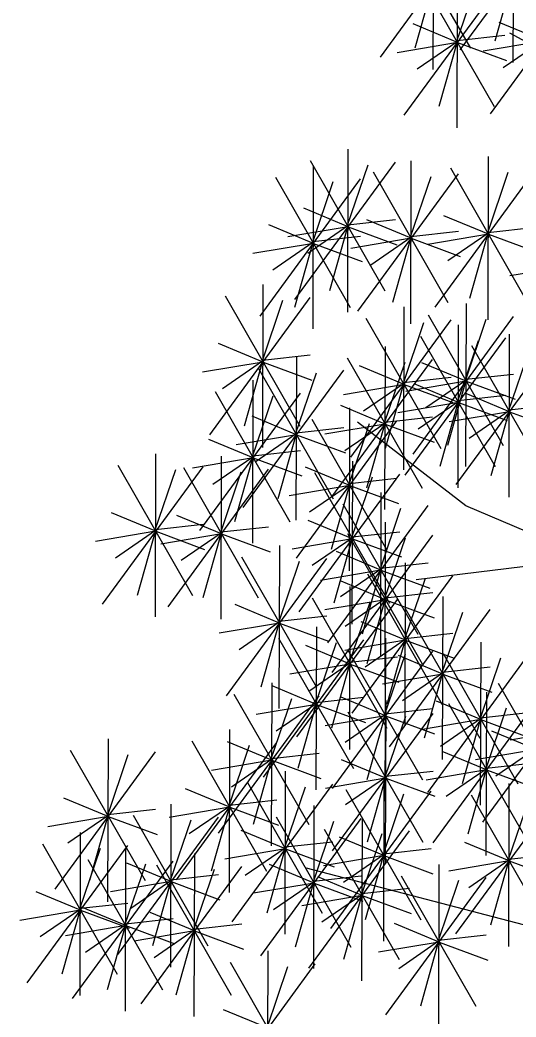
# Model space of a CAD drawing. Header units: millimetres. Extents: x 13268 to 164478, y 289082 to 363688.
# Drawn here: x 130570 to 131777, y 301694 to 304119 of the extents above; entities that cross this region are included whole.
import ezdxf

# ---------------------------------------------------------------- set-up
doc = ezdxf.new("R2010")
doc.units = ezdxf.units.MM

# ---------------------------------------------------------------- blocks, each defined once
blk = doc.blocks.new('A$C48CB66A8')
for p, q in [((1504.5, 8475.6), (1503.5, 8079)), ((1310, 8458.2), (1308.9, 8061.6)), ((1375.4, 8109.6), (1619.9, 8443.9)), ((1180.9, 8092.2), (1425.4, 8426.5)), ((1218.1, 8430.7), (1400, 8113.4)), ((1368.1, 8316.5), (1367, 7919.9)), ((1239, 7950.5), (1483.5, 8284.7)), ((1276.1, 8289), (1458.1, 7971.7)), ((1366.3, 8128.6), (1417, 8278.4)), ((1448.7, 7954.2), (1693.2, 8288.4)), ((1504, 8288.6), (1459.5, 8130.8)), ((1309.5, 8271.2), (1265, 8113.4)), ((1578.3, 8131.4), (1470.2, 8176.3)), ((1368.6, 8127.7), (1260.5, 8172.6)), ((1368.6, 8127.7), (1221.4, 8102.8)), ((1367.6, 8129.5), (1270.3, 8062.6)), ((1367.6, 8129.5), (1323.1, 7971.7)), ((1367.6, 8132.3), (1483.5, 8145.1)), ((1368.6, 8127.7), (1487.4, 8083.8)), ((1578.3, 8131.4), (1431.1, 8106.5)), ((1577.3, 8133.2), (1480, 8066.3)), ((1815.7, 7978.4), (1495.5, 8149.9)), ((1102, 7868.3), (1100.9, 7471.7)), ((972.9, 7502.3), (1217.4, 7836.5)), ((1010, 7840.8), (1191.9, 7523.5)), ((1255.4, 7840.1), (1254.4, 7443.5)), ((1443.1, 7849.9), (1442.1, 7453.3)), ((1017.2, 7827.6), (1016.2, 7431.1)), ((1100.2, 7680.4), (1150.9, 7830.2)), ((1163.5, 7812.6), (1345.4, 7495.3)), ((1314, 7483.9), (1558.5, 7818.2)), ((1351.2, 7822.4), (1533.1, 7505.1)), ((1441.4, 7662.1), (1492, 7811.8)), ((888.1, 7461.7), (1132.6, 7795.9)), ((925.3, 7800.1), (1107.2, 7482.8)), ((1015.5, 7639.8), (1066.1, 7789.6)), ((1126.3, 7474.1), (1370.9, 7808.4)), ((1253.7, 7652.3), (1304.3, 7802)), ((1102.5, 7679.5), (994.4, 7724.4)), ((1101.5, 7684.1), (1217.4, 7696.9)), ((1256, 7651.3), (1147.9, 7696.2)), ((1443.6, 7661.1), (1335.5, 7706.1)), ((1017.8, 7638.9), (909.6, 7683.8)), ((1102.5, 7679.5), (955.3, 7654.6)), ((1101.5, 7681.3), (1004.2, 7614.4)), ((1101.5, 7681.3), (1057, 7523.5)), ((1102.5, 7679.5), (1221.3, 7635.6)), ((1254.9, 7655.9), (1370.9, 7668.7)), ((1442.6, 7665.7), (1558.5, 7678.6)), ((1016.7, 7643.5), (1132.6, 7656.3)), ((1256, 7651.3), (1108.7, 7626.4)), ((1254.9, 7653.1), (1157.6, 7586.2)), ((1254.9, 7653.1), (1210.5, 7495.3)), ((1256, 7651.3), (1374.8, 7607.4)), ((1443.6, 7661.1), (1296.4, 7636.2)), ((1442.6, 7662.9), (1345.3, 7596.1)), ((1442.6, 7662.9), (1398.1, 7505.1)), ((1443.6, 7661.1), (1562.4, 7617.2)), ((1017.8, 7638.9), (870.5, 7614)), ((1016.7, 7640.7), (919.4, 7573.8)), ((1016.7, 7640.7), (972.2, 7482.8)), ((1017.8, 7638.9), (1136.6, 7594.9)), ((1643.1, 7584.7), (1495.8, 7559.8)), ((894.8, 7538.9), (893.7, 7142.4)), ((765.7, 7173), (1010.2, 7507.2)), ((802.9, 7511.4), (984.8, 7194.1)), ((893.1, 7351.1), (943.7, 7500.9)), ((1237.8, 7484.5), (1236.8, 7087.9)), ((1389.4, 7492.4), (1388.4, 7095.8)), ((1108.7, 7118.5), (1353.2, 7452.8)), ((1145.9, 7457), (1327.8, 7139.7)), ((1260.3, 7126.5), (1504.8, 7460.7)), ((1297.5, 7464.9), (1479.4, 7147.6)), ((1387.7, 7304.6), (1438.3, 7454.3)), ((1236.1, 7296.7), (1286.7, 7446.4)), ((1370.4, 7440.8), (1369.3, 7044.2)), ((1241.3, 7074.8), (1485.8, 7409)), ((1278.5, 7413.3), (1460.4, 7096)), ((1368.7, 7252.9), (1419.3, 7402.7)), ((1494.6, 7418.3), (1493.6, 7021.7)), ((895.3, 7350.2), (787.2, 7395.1)), ((1192.2, 7388), (1191.1, 6991.4)), ((1365.5, 7052.3), (1610, 7386.6)), ((1402.7, 7390.8), (1584.6, 7073.5)), ((1492.9, 7230.5), (1543.5, 7380.2)), ((895.3, 7350.2), (748.1, 7325.3)), ((894.3, 7352), (797, 7285.1)), ((894.3, 7352), (849.8, 7194.1)), ((894.3, 7354.8), (1010.2, 7367.6)), ((895.3, 7350.2), (1014.1, 7306.3)), ((976.4, 7362.3), (975.3, 6965.7)), ((1063.1, 7022.1), (1307.6, 7356.3)), ((1100.3, 7360.5), (1282.2, 7043.2)), ((1190.5, 7200.2), (1241.1, 7349.9)), ((847.3, 6996.3), (1091.8, 7330.5)), ((884.5, 7334.8), (1066.4, 7017.5)), ((1238.4, 7295.7), (1130.2, 7340.7)), ((1389.9, 7303.6), (1281.8, 7348.6)), ((870.8, 7306.1), (869.7, 6909.5)), ((974.7, 7174.4), (1025.3, 7324.2)), ((1237.3, 7300.3), (1353.2, 7313.2)), ((1389.9, 7303.6), (1242.7, 7278.8)), ((1388.9, 7305.4), (1291.6, 7238.6)), ((1388.9, 7305.4), (1344.4, 7147.6)), ((1388.9, 7308.3), (1504.8, 7321.1)), ((1389.9, 7303.6), (1508.7, 7259.7)), ((778.8, 7278.6), (960.8, 6961.3)), ((1238.4, 7295.7), (1091.1, 7270.8)), ((1237.3, 7297.5), (1140, 7230.7)), ((1237.3, 7297.5), (1192.8, 7139.7)), ((1238.4, 7295.7), (1357.2, 7251.8)), ((1370.9, 7252), (1262.8, 7296.9)), ((741.7, 6940.1), (986.2, 7274.3)), ((869, 7118.2), (919.7, 7268)), ((1369.9, 7253.8), (1272.6, 7186.9)), ((1369.9, 7253.8), (1325.4, 7096)), ((1369.9, 7256.6), (1485.8, 7269.4)), ((1495.2, 7229.5), (1387, 7274.5)), ((1192.7, 7199.2), (1084.6, 7244.2)), ((1105.9, 7238.7), (1104.8, 6842.2)), ((1370.9, 7252), (1223.7, 7227.1)), ((1495.2, 7229.5), (1347.9, 7204.6)), ((1370.9, 7252), (1489.7, 7208.1)), ((1494.1, 7231.3), (1396.8, 7164.5)), ((1494.1, 7231.3), (1449.6, 7073.5)), ((1494.1, 7234.1), (1610, 7247)), ((1495.2, 7229.5), (1614, 7185.6)), ((976.9, 7173.5), (868.8, 7218.4)), ((976.8, 6872.8), (1221.3, 7207)), ((1014, 7211.2), (1195.9, 6893.9)), ((1191.7, 7203.9), (1307.6, 7216.7)), ((975.9, 7178.1), (1091.8, 7190.9)), ((1192.7, 7199.2), (1045.5, 7174.4)), ((1191.7, 7201), (1094.4, 7134.2)), ((1104.2, 7050.9), (1154.8, 7200.7)), ((1389.1, 7000.7), (1125.1, 7204)), ((1191.7, 7201), (1147.2, 7043.2)), ((1192.7, 7199.2), (1311.5, 7155.3)), ((871.3, 7117.3), (763.2, 7162.2)), ((976.9, 7173.5), (829.7, 7148.6)), ((975.9, 7175.3), (878.6, 7108.4)), ((975.9, 7175.3), (931.4, 7017.5)), ((976.9, 7173.5), (1095.7, 7129.6)), ((870.3, 7121.9), (986.2, 7134.7)), ((634, 7127.2), (633, 6730.6)), ((871.3, 7117.3), (724.1, 7092.4)), ((870.3, 7119.1), (773, 7052.2)), ((793.6, 7121.1), (792.5, 6724.5)), ((870.3, 7119.1), (825.8, 6961.3)), ((871.3, 7117.3), (990.1, 7073.4)), ((1112.7, 7108.8), (1111.6, 6712.2)), ((504.9, 6761.3), (749.4, 7095.5)), ((542.1, 7099.7), (724, 6782.4)), ((632.3, 6939.4), (682.9, 7089.1)), ((664.5, 6755.1), (909, 7089.4)), ((701.6, 7093.6), (883.6, 6776.3)), ((791.8, 6933.3), (842.5, 7083)), ((1106.4, 7050), (998.3, 7094.9)), ((983.6, 6742.9), (1228.1, 7077.1)), ((1020.8, 7081.3), (1202.7, 6764)), ((1105.4, 7054.6), (1221.3, 7067.4)), ((1111, 6921), (1161.6, 7070.7)), ((1106.4, 7050), (959.2, 7025.1)), ((1105.4, 7051.8), (1008.1, 6984.9)), ((1105.4, 7051.8), (1060.9, 6893.9)), ((1106.4, 7050), (1225.2, 7006.1)), ((1181.8, 7032.8), (1180.8, 6636.2)), ((1052.7, 6666.8), (1297.2, 7001.1)), ((1089.9, 7005.3), (1271.8, 6688)), ((1180.1, 6845), (1230.7, 6994.7)), ((2254.6, 6629.7), (1389.1, 7000.7)), ((634.5, 6938.5), (526.4, 6983.4)), ((794.1, 6932.3), (686, 6977.2)), ((1113.2, 6920), (1005.1, 6965)), ((634.5, 6938.5), (487.3, 6913.6)), ((633.5, 6940.2), (536.2, 6873.4)), ((633.5, 6940.2), (589, 6782.4)), ((633.5, 6943.1), (749.4, 6955.9)), ((634.5, 6938.5), (753.3, 6894.5)), ((793.1, 6936.9), (909, 6949.7)), ((1112.2, 6924.7), (1228.1, 6937.5)), ((1192.8, 6961), (1191.7, 6564.4)), ((794.1, 6932.3), (646.9, 6907.4)), ((793.1, 6934.1), (695.8, 6867.2)), ((793.1, 6934.1), (748.6, 6776.3)), ((794.1, 6932.3), (912.9, 6888.4)), ((1113.2, 6920), (966, 6895.2)), ((1112.2, 6921.8), (1014.9, 6855)), ((1063.7, 6595), (1308.2, 6929.3)), ((1112.2, 6921.8), (1067.7, 6764)), ((1100.9, 6933.5), (1282.8, 6616.2)), ((1113.2, 6920), (1232, 6876.1)), ((1191.1, 6773.2), (1241.7, 6922.9)), ((935.2, 6904.1), (934.1, 6507.5)), ((1182.3, 6844), (1074.2, 6889)), ((806.1, 6538.1), (1050.6, 6872.4)), ((843.3, 6876.6), (1025.2, 6559.3)), ((933.5, 6716.3), (984.1, 6866)), ((1685.4, 6871.4), (1268.2, 6820.6)), ((1182.3, 6844), (1035.1, 6819.2)), ((1181.3, 6845.8), (1084, 6779)), ((1181.3, 6845.8), (1136.8, 6688)), ((1181.3, 6848.6), (1297.2, 6861.5)), ((1182.3, 6844), (1301.1, 6800.1)), ((1241.4, 6862.2), (1240.3, 6465.6)), ((1193.3, 6772.2), (1085.2, 6817.1)), ((1112.3, 6496.2), (1356.8, 6830.5)), ((1149.5, 6834.7), (1331.4, 6517.4)), ((1239.7, 6674.4), (1290.3, 6824.1)), ((1106.9, 6804.5), (1105.8, 6407.9)), ((977.8, 6438.5), (1222.3, 6772.8)), ((1015, 6777), (1196.9, 6459.7)), ((1193.3, 6772.2), (1046.1, 6747.3)), ((1192.3, 6774), (1095, 6707.2)), ((1192.3, 6774), (1147.8, 6616.2)), ((1192.3, 6776.8), (1308.2, 6789.6)), ((1193.3, 6772.2), (1312.1, 6728.3)), ((1332.6, 6780.1), (1331.5, 6383.5)), ((935.7, 6715.3), (827.6, 6760.3)), ((1105.2, 6616.7), (1155.8, 6766.4)), ((1203.4, 6414.2), (1448, 6748.4)), ((1240.6, 6752.6), (1422.5, 6435.3)), ((934.7, 6719.9), (1050.6, 6732.8)), ((1330.8, 6592.3), (1381.5, 6742)), ((935.7, 6715.3), (788.5, 6690.5)), ((934.7, 6717.1), (837.4, 6650.3)), ((934.7, 6717.1), (890.2, 6559.3)), ((935.7, 6715.3), (1054.5, 6671.4)), ((1025.2, 6706.1), (1024.1, 6309.5)), ((1241.9, 6673.4), (1133.8, 6718.4)), ((896.1, 6340.2), (1140.6, 6674.4)), ((933.2, 6678.6), (1115.2, 6361.3)), ((1241.9, 6673.4), (1094.7, 6648.5)), ((1240.9, 6675.2), (1143.6, 6608.4)), ((1193.1, 6678.7), (1192, 6282.1)), ((1240.9, 6675.2), (1196.4, 6517.4)), ((1240.9, 6678), (1356.8, 6690.9)), ((1241.9, 6673.4), (1360.7, 6629.5)), ((1107.4, 6615.7), (999.3, 6660.7)), ((1023.4, 6518.3), (1074.1, 6668.1)), ((1064, 6312.8), (1308.5, 6647)), ((1101.2, 6651.2), (1283.1, 6333.9)), ((1425.2, 6669.1), (1424.1, 6272.6)), ((1106.4, 6620.3), (1222.3, 6633.2)), ((1191.3, 6490.9), (1242, 6640.6)), ((1333.1, 6591.3), (1225, 6636.3)), ((1296.1, 6303.2), (1540.6, 6637.4)), ((1333.3, 6641.6), (1515.2, 6324.3)), ((1423.5, 6481.3), (1474.1, 6631.1)), ((1107.4, 6615.7), (960.2, 6590.9)), ((1106.4, 6617.5), (1009.1, 6550.7)), ((1106.4, 6617.5), (1061.9, 6459.7)), ((1107.4, 6615.7), (1226.2, 6571.8)), ((1332.1, 6595.9), (1448, 6608.8)), ((1333.1, 6591.3), (1185.8, 6566.5)), ((1332.1, 6593.1), (1234.7, 6526.3)), ((1332.1, 6593.1), (1287.6, 6435.3)), ((1333.1, 6591.3), (1451.9, 6547.4)), ((916.5, 6570.2), (915.4, 6173.6)), ((1025.7, 6517.4), (917.6, 6562.3)), ((1430.2, 6230.6), (1674.7, 6564.8)), ((1467.4, 6569), (1649.3, 6251.7)), ((787.4, 6204.2), (1031.9, 6538.4)), ((824.5, 6542.7), (1006.5, 6225.4)), ((914.7, 6382.3), (965.4, 6532.1)), ((1024.7, 6522), (1140.6, 6534.8)), ((1193.6, 6489.9), (1085.5, 6534.9)), ((1193.8, 6526.8), (1192.7, 6130.2)), ((1425.7, 6480.4), (1317.6, 6525.3)), ((1438.8, 6546.8), (1437.8, 6150.2)), ((1025.7, 6517.4), (878.5, 6492.5)), ((1024.7, 6519.2), (927.4, 6452.3)), ((1024.7, 6519.2), (980.2, 6361.3)), ((1025.7, 6517.4), (1144.5, 6473.4)), ((1192.6, 6494.6), (1308.5, 6507.4)), ((1309.7, 6180.8), (1554.3, 6515.1)), ((1346.9, 6519.3), (1528.8, 6202)), ((1437.1, 6359), (1487.7, 6508.7)), ((1193.6, 6489.9), (1046.4, 6465.1)), ((1064.7, 6160.8), (1309.2, 6495)), ((1192.6, 6491.7), (1095.3, 6424.9)), ((1101.9, 6499.3), (1283.8, 6182)), ((1192.6, 6491.7), (1148.1, 6333.9)), ((1192.1, 6338.9), (1242.7, 6488.7)), ((1193.6, 6489.9), (1312.4, 6446)), ((1425.7, 6480.4), (1278.5, 6455.5)), ((1424.7, 6482.2), (1327.4, 6415.3)), ((1424.7, 6482.2), (1380.2, 6324.3)), ((1424.7, 6485), (1540.6, 6497.8)), ((1425.7, 6480.4), (1544.5, 6436.4)), ((813.9, 6456.2), (812.8, 6059.6)), ((1559.8, 6407.8), (1451.7, 6452.7)), ((1644.2, 6455.6), (1496.9, 6430.7)), ((518.3, 6433.5), (517.2, 6037)), ((721.9, 6428.7), (903.8, 6111.4)), ((426.3, 6406), (608.3, 6088.7)), ((684.8, 6090.3), (929.3, 6424.5)), ((917, 6381.4), (808.9, 6426.3)), ((812.1, 6268.4), (862.8, 6418.2)), ((1559.8, 6407.8), (1412.6, 6382.9)), ((1558.8, 6409.5), (1461.5, 6342.7)), ((389.2, 6067.6), (633.7, 6401.8)), ((516.5, 6245.7), (567.2, 6395.5)), ((917, 6381.4), (769.8, 6356.5)), ((916, 6383.2), (818.7, 6316.3)), ((916, 6383.2), (871.5, 6225.4)), ((916, 6386), (1031.9, 6398.8)), ((917, 6381.4), (1035.8, 6337.5)), ((1194.3, 6338), (1086.2, 6382.9)), ((1439.4, 6358), (1331.3, 6403)), ((1193.3, 6342.6), (1309.2, 6355.4)), ((1439.4, 6358), (1292.1, 6333.1)), ((1438.3, 6359.8), (1341, 6293)), ((1438.3, 6359.8), (1393.9, 6202)), ((1438.3, 6362.6), (1554.3, 6375.5)), ((1439.4, 6358), (1558.2, 6314.1)), ((949.4, 6354.7), (948.4, 5958.2)), ((1194.3, 6338), (1047.1, 6313.1)), ((1193.3, 6339.8), (1096, 6272.9)), ((1193.3, 6339.8), (1148.8, 6182)), ((1189.2, 6338.3), (1188.1, 5941.7)), ((1194.3, 6338), (1313.1, 6294.1)), ((814.4, 6267.5), (706.3, 6312.4)), ((820.3, 5988.8), (1064.9, 6323)), ((857.5, 6327.2), (1039.4, 6009.9)), ((947.7, 6166.9), (998.3, 6316.7)), ((1097.2, 6310.8), (1279.1, 5993.5)), ((1493.8, 6325.3), (1492.8, 5928.7)), ((518.8, 6244.8), (410.7, 6289.7)), ((813.4, 6272.1), (929.3, 6284.9)), ((1060.1, 5972.4), (1304.6, 6306.6)), ((1187.4, 6150.5), (1238.1, 6300.2)), ((1364.7, 5959.3), (1609.3, 6293.6)), ((1401.9, 6297.8), (1583.8, 5980.5)), ((1492.1, 6137.5), (1542.8, 6287.2)), ((517.8, 6249.4), (633.7, 6262.2)), ((814.4, 6267.5), (667.1, 6242.6)), ((671.3, 6275.1), (670.3, 5878.5)), ((813.4, 6269.2), (716, 6202.4)), ((813.4, 6269.2), (768.9, 6111.4)), ((814.4, 6267.5), (933.2, 6223.5)), ((1018.9, 6271.5), (1017.9, 5874.9)), ((518.8, 6244.8), (371.6, 6219.9)), ((517.8, 6246.6), (420.5, 6179.7)), ((517.8, 6246.6), (473.3, 6088.7)), ((518.8, 6244.8), (637.6, 6200.9)), ((542.2, 5909.1), (786.7, 6243.3)), ((579.4, 6247.6), (761.3, 5930.3)), ((669.6, 6087.2), (720.2, 6237)), ((889.8, 5905.6), (1134.3, 6239.8)), ((927, 6244), (1108.9, 5926.7)), ((1136.3, 6241.5), (1135.3, 5844.9)), ((950, 6166), (841.9, 6210.9)), ((1007.2, 5875.5), (1251.7, 6209.7)), ((1017.2, 6083.7), (1067.8, 6233.4)), ((1044.4, 6214), (1226.3, 5896.7)), ((450.6, 6205.6), (449.5, 5809)), ((1189.7, 6149.5), (1081.6, 6194.5)), ((1134.6, 6053.6), (1185.2, 6203.4)), ((321.5, 5839.7), (566, 6173.9)), ((358.6, 6178.1), (540.5, 5860.8)), ((448.8, 6017.8), (499.5, 6167.5)), ((561.1, 6168), (560, 5771.4)), ((950, 6166), (802.7, 6141.1)), ((948.9, 6167.8), (851.6, 6100.9)), ((948.9, 6167.8), (904.5, 6009.9)), ((949, 6170.6), (1064.9, 6183.4)), ((950, 6166), (1068.8, 6122.1)), ((1188.7, 6154.2), (1304.6, 6167)), ((1494.4, 6136.5), (1386.3, 6181.4)), ((469.2, 6140.5), (651.1, 5823.2)), ((728.3, 6155), (727.2, 5758.4)), ((1189.7, 6149.5), (1042.5, 6124.7)), ((1188.7, 6151.3), (1091.4, 6084.5)), ((1188.7, 6151.3), (1144.2, 5993.5)), ((1189.7, 6149.5), (1308.5, 6105.6)), ((1493.3, 6138.3), (1396, 6071.4)), ((1493.3, 6138.3), (1448.9, 5980.5)), ((1493.4, 6141.1), (1609.3, 6153.9)), ((432, 5802), (676.5, 6136.2)), ((559.4, 5980.1), (610, 6129.9)), ((671.8, 6086.3), (563.7, 6131.2)), ((599.2, 5789), (843.7, 6123.3)), ((636.3, 6127.5), (818.2, 5810.2)), ((726.5, 5967.2), (777.2, 6116.9)), ((1019.5, 6082.7), (911.4, 6127.7)), ((1624.6, 5956.2), (1000.9, 6119)), ((1323.2, 6128.2), (1322.1, 5731.6)), ((1494.4, 6136.5), (1347.1, 6111.6)), ((1494.4, 6136.5), (1613.2, 6092.6)), ((670.8, 6090.9), (786.7, 6103.7)), ((1018.4, 6087.4), (1134.3, 6100.2)), ((1136.8, 6052.7), (1028.7, 6097.6)), ((1194.1, 5762.2), (1438.6, 6096.4)), ((1231.3, 6100.7), (1413.2, 5783.4)), ((1321.5, 5940.3), (1372.1, 6090.1)), ((671.8, 6086.3), (524.6, 6061.4)), ((670.8, 6088.1), (573.5, 6021.2)), ((670.8, 6088.1), (626.3, 5930.3)), ((671.8, 6086.3), (790.6, 6042.4)), ((1019.5, 6082.7), (872.2, 6057.9)), ((1018.4, 6084.5), (921.1, 6017.7)), ((1018.4, 6084.5), (973.9, 5926.7)), ((1019.5, 6082.7), (1138.3, 6038.8)), ((1135.8, 6057.3), (1251.7, 6070.1)), ((451.1, 6016.9), (343, 6061.8)), ((1136.8, 6052.7), (989.6, 6027.8)), ((1135.8, 6054.5), (1038.5, 5987.6)), ((1135.8, 6054.5), (1091.3, 5896.7)), ((1136.8, 6052.7), (1255.6, 6008.8)), ((451.1, 6016.9), (303.9, 5992)), ((450.1, 6018.6), (352.8, 5951.8)), ((450.1, 6018.6), (405.6, 5860.8)), ((450.1, 6021.5), (566, 6034.3)), ((451.1, 6016.9), (569.9, 5972.9)), ((561.6, 5979.2), (453.5, 6024.1)), ((560.6, 5983.8), (676.5, 5996.6)), ((728.8, 5966.2), (620.7, 6011.1)), ((561.6, 5979.2), (414.4, 5954.3)), ((560.6, 5981), (463.3, 5914.1)), ((560.6, 5981), (516.1, 5823.2)), ((561.6, 5979.2), (680.4, 5935.3)), ((727.8, 5968), (630.5, 5901.1)), ((727.8, 5968), (683.3, 5810.2)), ((727.8, 5970.8), (843.7, 5983.6)), ((1323.7, 5939.4), (1215.6, 5984.3)), ((728.8, 5966.2), (581.6, 5941.3)), ((728.8, 5966.2), (847.6, 5922.3)), ((1322.7, 5944), (1438.6, 5956.8)), ((1323.7, 5939.4), (1176.5, 5914.5)), ((1322.7, 5941.2), (1225.4, 5874.3)), ((1322.7, 5941.2), (1278.2, 5783.4)), ((1323.7, 5939.4), (1442.5, 5895.5)), ((907.1, 5918.2), (906, 5521.7)), ((778, 5552.3), (1022.5, 5886.5)), ((815.2, 5890.7), (997.1, 5573.4)), ((905.4, 5730.4), (956, 5880.2)), ((907.6, 5729.5), (799.5, 5774.4))]:
    blk.add_line(p, q)

msp = doc.modelspace()

# ---------------------------------------------------------------- block references
msp.add_blockref('A$C48CB66A8', (130266.4, 295937))

doc.saveas('drawing.dxf')
